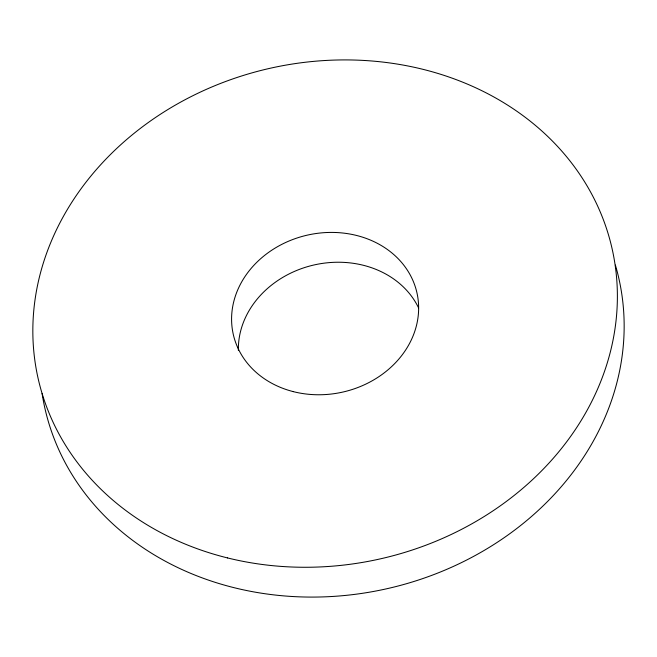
<?xml version="1.0" encoding="UTF-8"?>
<svg xmlns="http://www.w3.org/2000/svg" width="657" height="657" viewBox="0 0 657 657"><rect width="100%" height="100%" fill="white"/><g stroke="black" fill="none" stroke-linecap="round" stroke-linejoin="round"><path stroke-width="0.99" d="M615.371 265.058A294.229 251.409 -12.8 0 1 386.579 588.795A294.229 251.409 -12.8 0 1 42.105 393.502M238.376 350.468A94.156 80.45 -12.8 0 1 313.102 265.182A94.156 80.45 -12.8 0 1 418.55 307.829M227.478 557.916A294.229 251.409 -12.8 0 0 612.505 250.555A294.229 251.409 -12.8 0 0 135.35 132.312A294.229 251.409 -12.8 0 0 227.478 557.916M293.26 391.621A94.156 80.45 -12.8 0 0 417.195 293.966A94.156 80.45 -12.8 0 0 264.886 255.187A94.156 80.45 -12.8 0 0 293.26 391.621"/></g></svg>
